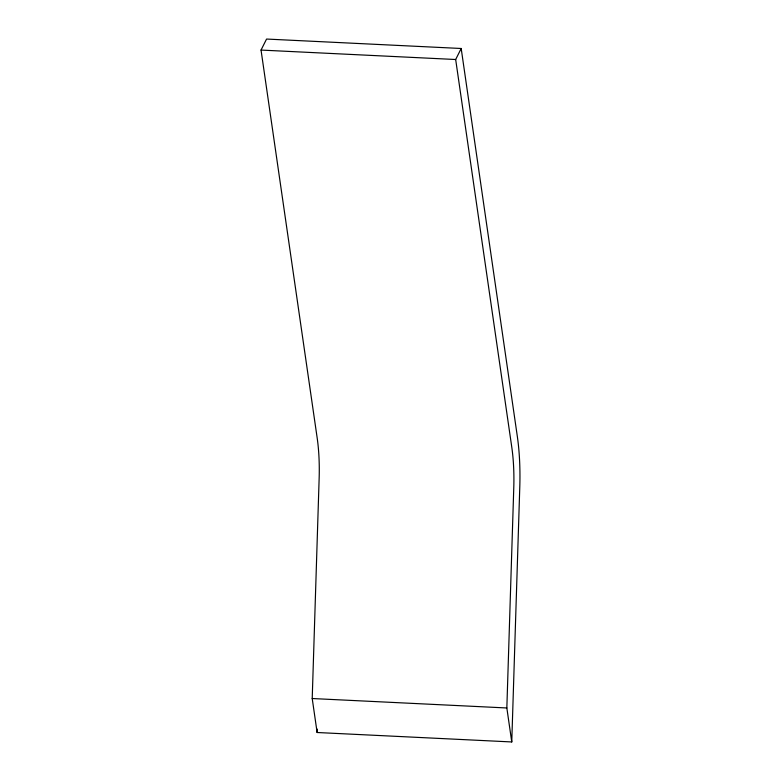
<?xml version="1.0" encoding="UTF-8"?>
<svg xmlns="http://www.w3.org/2000/svg" width="781" height="781" viewBox="0 0 781 781"><rect width="100%" height="100%" fill="white"/><g stroke="black" fill="none" stroke-linecap="round" stroke-linejoin="round"><path stroke-width="1.17" d="M312.215 698.526L319.146 478.323A81.527 23.899 -87.2 0 0 317.154 437.809L261.039 50.072L266.565 39.05L461.19 48.49L517.305 436.237A101.911 29.873 -87.2 0 1 519.785 486.875L511.76 741.95L317.125 732.51L312.215 698.526L506.84 707.976L511.76 741.95M317.125 732.51L317.232 729.093M506.84 707.976L513.771 487.764A81.527 23.899 -87.2 0 0 511.789 447.259L455.674 59.512L461.19 48.49M261.039 50.072L455.674 59.512"/></g></svg>
